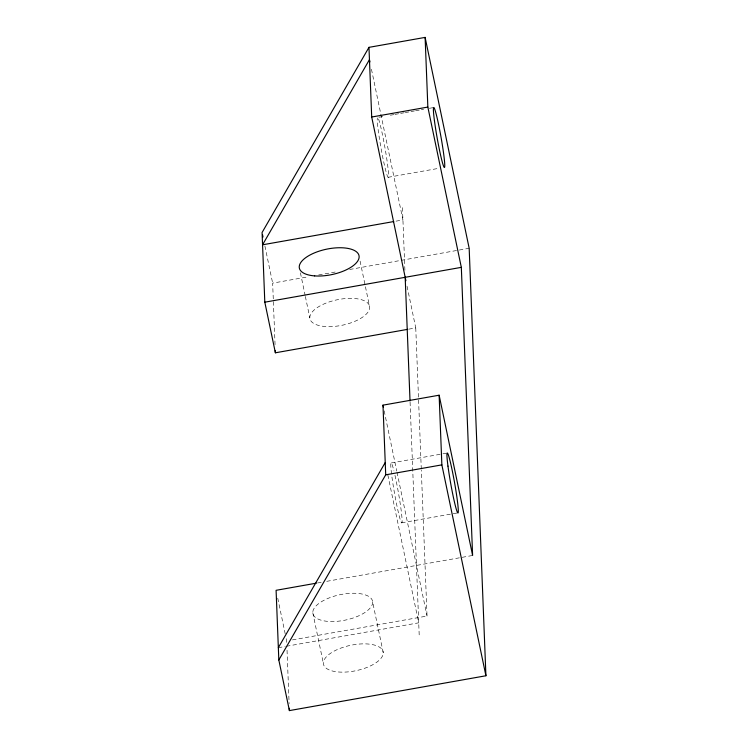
<?xml version="1.0" encoding="UTF-8"?>
<svg xmlns="http://www.w3.org/2000/svg" width="748" height="748" viewBox="0 0 748 748"><rect width="100%" height="100%" fill="white"/><g stroke="black" fill="none" stroke-linecap="round" stroke-linejoin="round"><path stroke-width="0.56" stroke-dasharray="3.74 2.81" d="M378.918 117.249L383.5 116.436M390.372 115.22L393.813 114.612M394.953 114.407L399.544 113.593M400.685 113.387L404.126 112.78M405.266 112.574L409.857 111.761M410.998 111.564L414.439 110.956M415.579 110.751L420.17 109.937M421.311 109.732L423.602 109.33M429.333 108.31L433.915 107.497M388.053 177.323L438.468 168.384M396.029 221.146L402.929 219.921L371.111 67.61M275.058 344.669L272.655 283.127L308.279 276.807M318.62 274.974L337.011 271.711M349.653 269.476L469.174 248.289M408.847 329.139L415.757 327.914L406.828 285.175M391.307 462.956L447.454 453.008M401.583 522.824L457.739 512.876M317.517 582.973L322.117 582.15M326.726 581.336L472.614 555.474M292.421 639.905L427.043 616.043L421.33 470.23M278.34 647.693L285.25 646.468M286.4 646.263L418.721 622.813L387.614 473.905M360.078 261.071L369.708 307.185A30.481 12.978 -11.8 0 1 325.24 326.511A30.481 12.978 -11.8 0 1 324.342 303.791A30.481 12.978 -11.8 0 1 369.708 307.185M384.173 410.839L396.758 471.081M397.001 472.222L427.043 616.043M372.672 602.084A30.481 12.978 -11.8 0 1 328.204 621.401A30.481 12.978 -11.8 0 1 327.306 598.69A30.481 12.978 -11.8 0 1 372.672 602.084L383.247 652.695A30.481 12.978 -11.8 0 1 338.769 672.013A30.481 12.978 -11.8 0 1 337.881 649.301A30.481 12.978 -11.8 0 1 383.247 652.695M300.416 272.814L305.119 295.31M305.352 296.432L309.822 317.806M264.895 246.008L272.655 283.127M312.786 612.696L323.351 663.308M277.742 598.185L285.259 634.173M286.204 638.68L286.764 643.252M415.757 327.914L421.283 469.061M402.452 207.626L404.958 271.561M410.072 402.115L419.198 635.108M287.036 650.218L289.13 703.634M378.563 119.026A30.481 1.973 79.9 0 1 387.801 166.308A30.481 1.973 79.9 0 1 383.911 162.802A30.481 1.973 79.9 0 1 377.329 117.922M394.963 475.289A30.481 1.973 79.9 0 1 401.704 514.989A30.481 1.973 79.9 0 1 399.151 515.624A30.481 1.973 79.9 0 1 391.821 476.074M391.55 473.98A30.481 1.973 79.9 0 1 393.944 470.978"/><path stroke-width="1.12" d="M316.367 583.169L276.096 590.312L278.826 659.988L289.401 710.6L485.92 675.762L469.174 248.289L425.116 37.4L368.97 47.348L262.081 232.506L264.811 302.183L275.386 352.794L407.697 329.344M278.34 647.693L385.239 462.535M278.826 659.988L385.716 474.83L382.985 405.154L439.132 395.206L472.614 555.474L461.329 267.354L427.847 107.076L425.116 37.4M405.884 280.678L371.7 117.025L427.847 107.076M393.729 221.558L262.557 244.802L369.447 59.653L369.923 61.925M264.811 302.183L461.329 267.354M385.716 474.83L441.862 464.873L439.132 395.206M441.862 464.873L485.92 675.762M382.985 405.154L383.462 407.426M262.548 234.76L263.016 237.013M405.182 277.302L410.026 400.956M368.97 47.348L371.7 117.025M275.292 350.475L275.386 352.794M289.308 708.281L289.401 710.6M314.665 275.9A30.481 12.978 -11.8 0 0 359.134 256.573A30.481 12.978 -11.8 0 0 313.777 253.179A30.481 12.978 -11.8 0 0 314.665 275.9M434.429 120.615A30.481 1.973 79.9 0 0 444.2 167.365A30.481 1.973 79.9 0 0 438.543 124.318A30.481 1.973 79.9 0 0 434.429 120.615M447.968 466.116A30.481 1.973 79.9 0 0 457.739 512.876A30.481 1.973 79.9 0 0 452.082 469.828A30.481 1.973 79.9 0 0 447.968 466.116"/></g></svg>
